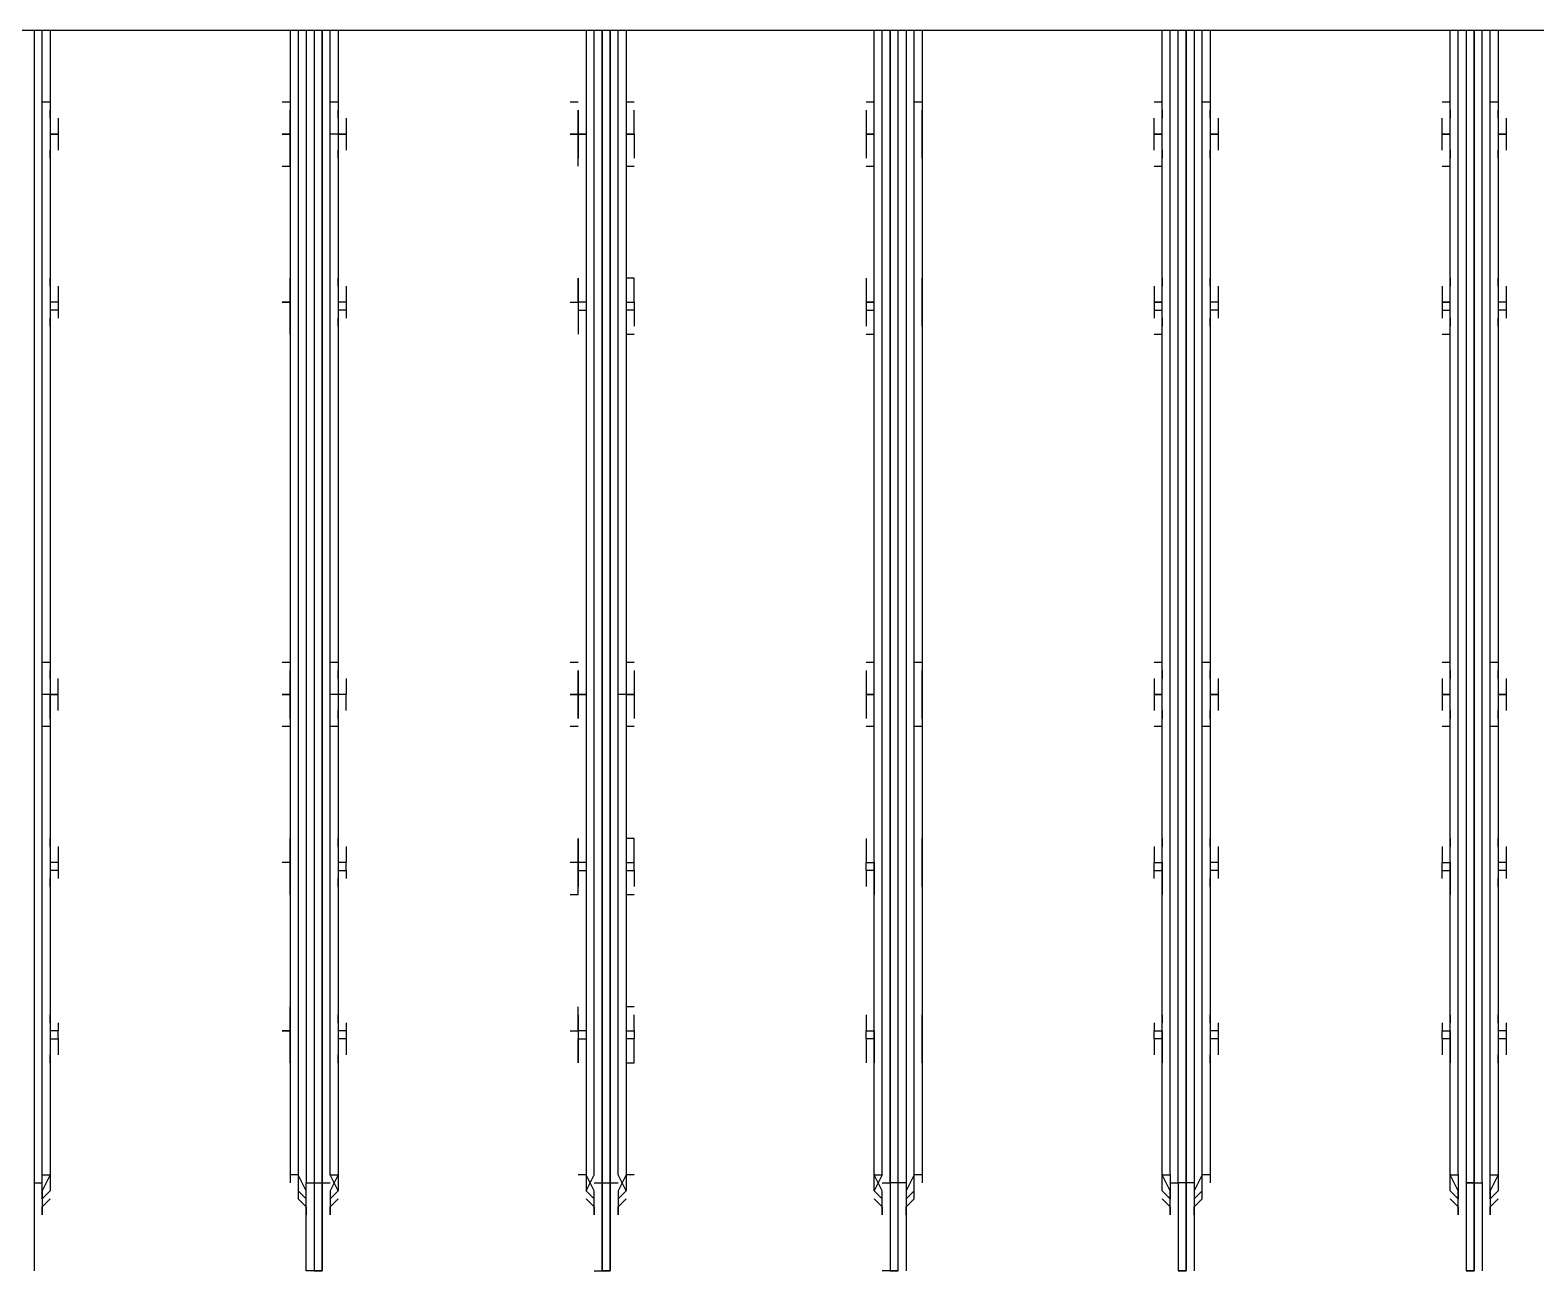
# Model space of a CAD drawing. Header units: metres. Extents: x 530339 to 530792, y 2674594 to 2674869.
# Drawn here: x 530605.6873 to 530605.9477, y 2674726.3429 to 2674726.5573 of the extents above; entities that cross this region are included whole.
import ezdxf

# ---------------------------------------------------------------- set-up
doc = ezdxf.new("R2010")
doc.units = ezdxf.units.M
doc.layers.add('IDT', color=7, linetype='Continuous')

# ---------------------------------------------------------------- blocks, each defined once
blk = doc.blocks.new('IDT')
at = {"layer": 'IDT', "color": 0, "lineweight": 25}
for p, q in [((14.64494, 10.30483), (14.64494, 10.32005)), ((14.64771, 10.32005), (14.64632, 10.32005)), ((14.64632, 10.32005), (14.64632, 10.30483)), ((14.64632, 10.30483), (14.64632, 10.32005)), ((14.64632, 10.32005), (14.64771, 10.32005)), ((14.64771, 10.32005), (14.64632, 10.32005)), ((14.64771, 10.30483), (14.64771, 10.32005)), ((14.69473, 10.30483), (14.69473, 10.32005)), ((14.6975, 10.32005), (14.69612, 10.32005)), ((14.69612, 10.32005), (14.69612, 10.30483)), ((14.69612, 10.30483), (14.69612, 10.32005)), ((14.69612, 10.32005), (14.6975, 10.32005)), ((14.6975, 10.32005), (14.69612, 10.32005)), ((14.6975, 10.30483), (14.6975, 10.32005)), ((14.74453, 10.30483), (14.74453, 10.32005)), ((14.74729, 10.32005), (14.74591, 10.32005)), ((14.74591, 10.32005), (14.74591, 10.30483)), ((14.74591, 10.32005), (14.74729, 10.32005)), ((14.74729, 10.30483), (14.74729, 10.32005)), ((14.74729, 10.30483), (14.74729, 10.32005)), ((14.74729, 10.32005), (14.74868, 10.32005)), ((14.79709, 10.32005), (14.7957, 10.32005)), ((14.7957, 10.32005), (14.7957, 10.30483)), ((14.7957, 10.30483), (14.7957, 10.32005)), ((14.7957, 10.32005), (14.79709, 10.32005)), ((14.79709, 10.30483), (14.79709, 10.32005)), ((14.79847, 10.32005), (14.79709, 10.32005)), ((14.79709, 10.32005), (14.79709, 10.30483)), ((14.84688, 10.32005), (14.8455, 10.32005)), ((14.8455, 10.32005), (14.8455, 10.30483)), ((14.8455, 10.30483), (14.8455, 10.32005)), ((14.8455, 10.32005), (14.84688, 10.32005)), ((14.84688, 10.30483), (14.84688, 10.32005)), ((14.84688, 10.32005), (14.84826, 10.32005)), ((14.84826, 10.32005), (14.84826, 10.30483)), ((14.89529, 10.30483), (14.89529, 10.32005)), ((14.64356, 10.30622), (14.64356, 10.31037)), ((14.64356, 10.31037), (14.64356, 10.30898)), ((14.64909, 10.30898), (14.64909, 10.31037)), ((14.64909, 10.31037), (14.64909, 10.30622)), ((14.69473, 10.30622), (14.69473, 10.31037)), ((14.69473, 10.31037), (14.69473, 10.30898)), ((14.69888, 10.30898), (14.69888, 10.31037)), ((14.69888, 10.31037), (14.69888, 10.30622)), ((14.74453, 10.30622), (14.74453, 10.31037)), ((14.74453, 10.31037), (14.74453, 10.30898)), ((14.74868, 10.30898), (14.74868, 10.31037)), ((14.74868, 10.31037), (14.74868, 10.30622)), ((14.79432, 10.30622), (14.79432, 10.31037)), ((14.79432, 10.31037), (14.79432, 10.30898)), ((14.79847, 10.30898), (14.79847, 10.31037)), ((14.79847, 10.31037), (14.79847, 10.30622)), ((14.84411, 10.30622), (14.84411, 10.31037)), ((14.84411, 10.31037), (14.84411, 10.30898)), ((14.84826, 10.30898), (14.84826, 10.31037)), ((14.84826, 10.31037), (14.84826, 10.30622)), ((14.89391, 10.30622), (14.89391, 10.31037)), ((14.89391, 10.31037), (14.89391, 10.30898)), ((14.64356, 10.30898), (14.64217, 10.3076)), ((14.64217, 10.30622), (14.64356, 10.3076)), ((14.64356, 10.3076), (14.64356, 10.30345)), ((14.65047, 10.3076), (14.64909, 10.30898)), ((14.64909, 10.30345), (14.64909, 10.3076)), ((14.64909, 10.3076), (14.65047, 10.30622)), ((14.69473, 10.30898), (14.69335, 10.3076)), ((14.69335, 10.3076), (14.69335, 10.30345)), ((14.69473, 10.3076), (14.69335, 10.30622)), ((14.70027, 10.3076), (14.69888, 10.30898)), ((14.69888, 10.30345), (14.69888, 10.3076)), ((14.69888, 10.3076), (14.70027, 10.30622)), ((14.74453, 10.30898), (14.74314, 10.3076)), ((14.74314, 10.3076), (14.74314, 10.30345)), ((14.74453, 10.3076), (14.74314, 10.30622)), ((14.75006, 10.3076), (14.74868, 10.30898)), ((14.75006, 10.30622), (14.74868, 10.3076)), ((14.74868, 10.3076), (14.75006, 10.30622)), ((14.79432, 10.30898), (14.79294, 10.3076)), ((14.79294, 10.30622), (14.79432, 10.3076)), ((14.79432, 10.3076), (14.79294, 10.30622)), ((14.79985, 10.3076), (14.79847, 10.30898)), ((14.79985, 10.30622), (14.79847, 10.3076)), ((14.79847, 10.3076), (14.79985, 10.30622)), ((14.84411, 10.30898), (14.84273, 10.3076)), ((14.84273, 10.30622), (14.84411, 10.3076)), ((14.84411, 10.3076), (14.84273, 10.30622)), ((14.84965, 10.3076), (14.84826, 10.30898)), ((14.84965, 10.30622), (14.84826, 10.3076)), ((14.84965, 10.30345), (14.84965, 10.3076)), ((14.89391, 10.30898), (14.89252, 10.3076)), ((14.89252, 10.30622), (14.89391, 10.3076)), ((14.89391, 10.3076), (14.89391, 10.30345)), ((14.64217, 10.30483), (14.64217, 10.30622)), ((14.64217, 10.30345), (14.64356, 10.30622)), ((14.64217, 10.30207), (14.64217, 10.30483)), ((14.64632, 10.30483), (14.64494, 10.30483)), ((14.64494, 10.30483), (14.64494, 10.10566)), ((14.64771, 10.30483), (14.64632, 10.30483)), ((14.64632, 10.30483), (14.64771, 10.30483)), ((14.64632, 10.30483), (14.64632, 10.10566)), ((14.64632, 10.10566), (14.64632, 10.30483)), ((14.64771, 10.10566), (14.64771, 10.30483)), ((14.64909, 10.30622), (14.65047, 10.30345)), ((14.65047, 10.30622), (14.65047, 10.30483)), ((14.65047, 10.30483), (14.65047, 10.30207)), ((14.69197, 10.30207), (14.69197, 10.30483)), ((14.69335, 10.30345), (14.69473, 10.30622)), ((14.69335, 10.30622), (14.69335, 10.30483)), ((14.69473, 10.10566), (14.69473, 10.30483)), ((14.69473, 10.30483), (14.69612, 10.30483)), ((14.69612, 10.30483), (14.6975, 10.30483)), ((14.69612, 10.30483), (14.69612, 10.10566)), ((14.69612, 10.10566), (14.69612, 10.30483)), ((14.69888, 10.30483), (14.6975, 10.30483)), ((14.6975, 10.30483), (14.6975, 10.10566)), ((14.69888, 10.30622), (14.70027, 10.30345)), ((14.70027, 10.30622), (14.70027, 10.30483)), ((14.70027, 10.30483), (14.70027, 10.30207)), ((14.74176, 10.30207), (14.74176, 10.30483)), ((14.74314, 10.30345), (14.74453, 10.30622)), ((14.74314, 10.30622), (14.74314, 10.30483)), ((14.74453, 10.10566), (14.74453, 10.30483)), ((14.74453, 10.30483), (14.74591, 10.30483)), ((14.74591, 10.30483), (14.74591, 10.10566)), ((14.74591, 10.30483), (14.74729, 10.30483)), ((14.74868, 10.30483), (14.74729, 10.30483)), ((14.74729, 10.30483), (14.74729, 10.10566)), ((14.74729, 10.10566), (14.74729, 10.30483)), ((14.74868, 10.30622), (14.75006, 10.30345)), ((14.74868, 10.30345), (14.75006, 10.30622)), ((14.75006, 10.30622), (14.75006, 10.30483)), ((14.75006, 10.30483), (14.75006, 10.30207)), ((14.79294, 10.30345), (14.79432, 10.30622)), ((14.79294, 10.30483), (14.79294, 10.30622)), ((14.79294, 10.30622), (14.79432, 10.30345)), ((14.79294, 10.30207), (14.79294, 10.30483)), ((14.7957, 10.30483), (14.79432, 10.30483)), ((14.7957, 10.30483), (14.7957, 10.10566)), ((14.7957, 10.10566), (14.7957, 10.30483)), ((14.79709, 10.30483), (14.7957, 10.30483)), ((14.79709, 10.30483), (14.79709, 10.10566)), ((14.79709, 10.10566), (14.79709, 10.30483)), ((14.79847, 10.30483), (14.79709, 10.30483)), ((14.79847, 10.30622), (14.79985, 10.30345)), ((14.79985, 10.30622), (14.79847, 10.30345)), ((14.79985, 10.30483), (14.79985, 10.30622)), ((14.79985, 10.30207), (14.79985, 10.30483)), ((14.84273, 10.30483), (14.84273, 10.30622)), ((14.84273, 10.30622), (14.84411, 10.30345)), ((14.84273, 10.30345), (14.84411, 10.30622)), ((14.84273, 10.30207), (14.84273, 10.30483)), ((14.8455, 10.30483), (14.84411, 10.30483)), ((14.84688, 10.30483), (14.8455, 10.30483)), ((14.8455, 10.30483), (14.8455, 10.10566)), ((14.8455, 10.10566), (14.8455, 10.30483)), ((14.84826, 10.30483), (14.84688, 10.30483)), ((14.84688, 10.10566), (14.84688, 10.30483)), ((14.84826, 10.30622), (14.84965, 10.30345)), ((14.84826, 10.10566), (14.84826, 10.30483)), ((14.84965, 10.30483), (14.84965, 10.30622)), ((14.85103, 10.30207), (14.85103, 10.30483)), ((14.89252, 10.30483), (14.89252, 10.30622)), ((14.89252, 10.30345), (14.89391, 10.30622)), ((14.89252, 10.30207), (14.89252, 10.30483)), ((14.89529, 10.30483), (14.89391, 10.30483)), ((14.89529, 10.10566), (14.89529, 10.30483)), ((14.64356, 10.30345), (14.64217, 10.30345)), ((14.64217, 10.10566), (14.64217, 10.30207)), ((14.64356, 10.30345), (14.64356, 10.10566)), ((14.65047, 10.30345), (14.64909, 10.30345)), ((14.64909, 10.30345), (14.64909, 10.10566)), ((14.65047, 10.30207), (14.65047, 10.10566)), ((14.69197, 10.30345), (14.69335, 10.30345)), ((14.69197, 10.10566), (14.69197, 10.30207)), ((14.69335, 10.30345), (14.69335, 10.10566)), ((14.70027, 10.30345), (14.69888, 10.30345)), ((14.69888, 10.30345), (14.69888, 10.10566)), ((14.70027, 10.30207), (14.70027, 10.10566)), ((14.74176, 10.30345), (14.74314, 10.30345)), ((14.74176, 10.10566), (14.74176, 10.30207)), ((14.74314, 10.30345), (14.74314, 10.10566)), ((14.75006, 10.30345), (14.74868, 10.30345)), ((14.74868, 10.30345), (14.74868, 10.10566)), ((14.75006, 10.30207), (14.75006, 10.10566)), ((14.79155, 10.30345), (14.79294, 10.30345)), ((14.79294, 10.10566), (14.79294, 10.30207)), ((14.79432, 10.30345), (14.79432, 10.10566)), ((14.79847, 10.30345), (14.79847, 10.10566)), ((14.79985, 10.30345), (14.80124, 10.30345)), ((14.79985, 10.10566), (14.79985, 10.30207)), ((14.84411, 10.30345), (14.84273, 10.30345)), ((14.84273, 10.10566), (14.84273, 10.30207)), ((14.84411, 10.30345), (14.84411, 10.10566)), ((14.84965, 10.10566), (14.84965, 10.30345)), ((14.84965, 10.30345), (14.85103, 10.30345)), ((14.85103, 10.10566), (14.85103, 10.30207)), ((14.89391, 10.30345), (14.89252, 10.30345)), ((14.89252, 10.10566), (14.89252, 10.30207)), ((14.89391, 10.30345), (14.89391, 10.10566)), ((14.64217, 10.27994), (14.64217, 10.28409)), ((14.64217, 10.28409), (14.64217, 10.2827)), ((14.65047, 10.27855), (14.65047, 10.28409)), ((14.65047, 10.28409), (14.65047, 10.2827)), ((14.69197, 10.27994), (14.69197, 10.28409)), ((14.69197, 10.28409), (14.69197, 10.2827)), ((14.70027, 10.27855), (14.70027, 10.28409)), ((14.70027, 10.28409), (14.70027, 10.2827)), ((14.74176, 10.27994), (14.74176, 10.28409)), ((14.74176, 10.28409), (14.74176, 10.2827)), ((14.75006, 10.27855), (14.75006, 10.28409)), ((14.75144, 10.2827), (14.75144, 10.28409)), ((14.79294, 10.28409), (14.79155, 10.28409)), ((14.79155, 10.28409), (14.79155, 10.2827)), ((14.79294, 10.27994), (14.79294, 10.28409)), ((14.80124, 10.27994), (14.80124, 10.28409)), ((14.80124, 10.28409), (14.80124, 10.2827)), ((14.84273, 10.27994), (14.84273, 10.28409)), ((14.84273, 10.28409), (14.84273, 10.2827)), ((14.85103, 10.27994), (14.85103, 10.28409)), ((14.85103, 10.28409), (14.85103, 10.2827)), ((14.89252, 10.27855), (14.89252, 10.28409)), ((14.89252, 10.28409), (14.89252, 10.2827)), ((14.64079, 10.27994), (14.64079, 10.2827)), ((14.65186, 10.27994), (14.65186, 10.2827)), ((14.69058, 10.27994), (14.69058, 10.2827)), ((14.70165, 10.27994), (14.70165, 10.2827)), ((14.74176, 10.2827), (14.74176, 10.27994)), ((14.75144, 10.27994), (14.75144, 10.2827)), ((14.79155, 10.2827), (14.79155, 10.27994)), ((14.80124, 10.2827), (14.80124, 10.27994)), ((14.84135, 10.27994), (14.84135, 10.2827)), ((14.85103, 10.2827), (14.85103, 10.27994)), ((14.89114, 10.27994), (14.89114, 10.2827)), ((14.64079, 10.27855), (14.64079, 10.27994)), ((14.64079, 10.27994), (14.64217, 10.27994)), ((14.64217, 10.2744), (14.64217, 10.27994)), ((14.65047, 10.27994), (14.65186, 10.27994)), ((14.65186, 10.27994), (14.65186, 10.27855)), ((14.69058, 10.27855), (14.69058, 10.27994)), ((14.69058, 10.27994), (14.69197, 10.27994)), ((14.69197, 10.2744), (14.69197, 10.27994)), ((14.70027, 10.27994), (14.70165, 10.27994)), ((14.70165, 10.27994), (14.70165, 10.27855)), ((14.74176, 10.2744), (14.74176, 10.27994)), ((14.74176, 10.27994), (14.74176, 10.27717)), ((14.75006, 10.27994), (14.75144, 10.27994)), ((14.75144, 10.27994), (14.75144, 10.27855)), ((14.79155, 10.27855), (14.79155, 10.27994)), ((14.79155, 10.27994), (14.79294, 10.27994)), ((14.79294, 10.27855), (14.79294, 10.27994)), ((14.80124, 10.27994), (14.79985, 10.27994)), ((14.80124, 10.27855), (14.80124, 10.27994)), ((14.80124, 10.27855), (14.80124, 10.27994)), ((14.84135, 10.27855), (14.84135, 10.27994)), ((14.84135, 10.27994), (14.84273, 10.27994)), ((14.84273, 10.27855), (14.84273, 10.27994)), ((14.85103, 10.27855), (14.85103, 10.27994)), ((14.85103, 10.27994), (14.85103, 10.27855)), ((14.89252, 10.27994), (14.89114, 10.27994)), ((14.89114, 10.27994), (14.89114, 10.27855)), ((14.64079, 10.27717), (14.64079, 10.27855)), ((14.64079, 10.27855), (14.64217, 10.27855)), ((14.64217, 10.27717), (14.64217, 10.27579)), ((14.65186, 10.27855), (14.65047, 10.27855)), ((14.65047, 10.27855), (14.65047, 10.2744)), ((14.65186, 10.27855), (14.65047, 10.27855)), ((14.65047, 10.27579), (14.65047, 10.27717)), ((14.65186, 10.27717), (14.65186, 10.27855)), ((14.69058, 10.27717), (14.69058, 10.27855)), ((14.69058, 10.27855), (14.69197, 10.27855)), ((14.69197, 10.27717), (14.69197, 10.27579)), ((14.70165, 10.27855), (14.70027, 10.27855)), ((14.70027, 10.27855), (14.70027, 10.2744)), ((14.70165, 10.27855), (14.70027, 10.27855)), ((14.70027, 10.27579), (14.70027, 10.27717)), ((14.70165, 10.27717), (14.70165, 10.27855)), ((14.74176, 10.27717), (14.74176, 10.27579)), ((14.75144, 10.27855), (14.75006, 10.27855)), ((14.75006, 10.27855), (14.75006, 10.2744)), ((14.75144, 10.27855), (14.75006, 10.27855)), ((14.75144, 10.27717), (14.75144, 10.27855)), ((14.75144, 10.27579), (14.75144, 10.27717)), ((14.79294, 10.27855), (14.79155, 10.27855)), ((14.79155, 10.27855), (14.79155, 10.27717)), ((14.79155, 10.27717), (14.79155, 10.27579)), ((14.79294, 10.2744), (14.79294, 10.27855)), ((14.79985, 10.27855), (14.80124, 10.27855)), ((14.80124, 10.27855), (14.80124, 10.2744)), ((14.80124, 10.27717), (14.80124, 10.27855)), ((14.80262, 10.27855), (14.80124, 10.27855)), ((14.80124, 10.27579), (14.80124, 10.27717)), ((14.84135, 10.27717), (14.84135, 10.27855)), ((14.84135, 10.27855), (14.84273, 10.27855)), ((14.84273, 10.2744), (14.84273, 10.27855)), ((14.84273, 10.27717), (14.84273, 10.27579)), ((14.85103, 10.27717), (14.85103, 10.27855)), ((14.85103, 10.27855), (14.85241, 10.27855)), ((14.85241, 10.27855), (14.85103, 10.27855)), ((14.85103, 10.27855), (14.85103, 10.2744)), ((14.85103, 10.27579), (14.85103, 10.27717)), ((14.89114, 10.27717), (14.89114, 10.27855)), ((14.89114, 10.27855), (14.89252, 10.27855)), ((14.89252, 10.2744), (14.89252, 10.27855)), ((14.89252, 10.27717), (14.89252, 10.27579)), ((14.79155, 10.2744), (14.79294, 10.2744)), ((14.64217, 10.24951), (14.64217, 10.25504)), ((14.64217, 10.25366), (14.64217, 10.25227)), ((14.65047, 10.25089), (14.65047, 10.25504)), ((14.65047, 10.25227), (14.65047, 10.25366)), ((14.69197, 10.24951), (14.69197, 10.25504)), ((14.69197, 10.25366), (14.69197, 10.25227)), ((14.70027, 10.25089), (14.70027, 10.25504)), ((14.70027, 10.25227), (14.70027, 10.25366)), ((14.74176, 10.24951), (14.74176, 10.25504)), ((14.74176, 10.25366), (14.74176, 10.25227)), ((14.75006, 10.25089), (14.75006, 10.25504)), ((14.75144, 10.25227), (14.75144, 10.25366)), ((14.79294, 10.25504), (14.79155, 10.25504)), ((14.79155, 10.25227), (14.79155, 10.25366)), ((14.79294, 10.25089), (14.79294, 10.25504)), ((14.80262, 10.25504), (14.80124, 10.25504)), ((14.80124, 10.25504), (14.80124, 10.25089)), ((14.80124, 10.25227), (14.80124, 10.25366)), ((14.84273, 10.25089), (14.84273, 10.25504)), ((14.84273, 10.25366), (14.84273, 10.25227)), ((14.85103, 10.25504), (14.85103, 10.25089)), ((14.85103, 10.25227), (14.85103, 10.25366)), ((14.89252, 10.25089), (14.89252, 10.25504)), ((14.89252, 10.25366), (14.89252, 10.25227)), ((14.64079, 10.25089), (14.64079, 10.25227)), ((14.64079, 10.24951), (14.64079, 10.25089)), ((14.64079, 10.25089), (14.64217, 10.25089)), ((14.65047, 10.24951), (14.65047, 10.25089)), ((14.65186, 10.25089), (14.65047, 10.25089)), ((14.65186, 10.25227), (14.65186, 10.25089)), ((14.65186, 10.25089), (14.65186, 10.24951)), ((14.69058, 10.25089), (14.69058, 10.25227)), ((14.69058, 10.24951), (14.69058, 10.25089)), ((14.69058, 10.25089), (14.69197, 10.25089)), ((14.70027, 10.24951), (14.70027, 10.25089)), ((14.70165, 10.25089), (14.70027, 10.25089)), ((14.70165, 10.25227), (14.70165, 10.25089)), ((14.70165, 10.25089), (14.70165, 10.24951)), ((14.74176, 10.25227), (14.74176, 10.24951)), ((14.75006, 10.24951), (14.75006, 10.25089)), ((14.75006, 10.25089), (14.75144, 10.25089)), ((14.75144, 10.25089), (14.75144, 10.25227)), ((14.75144, 10.25089), (14.75144, 10.24951)), ((14.79155, 10.25089), (14.79155, 10.25227)), ((14.79294, 10.25089), (14.79155, 10.25089)), ((14.79155, 10.25089), (14.79155, 10.24951)), ((14.79294, 10.24951), (14.79294, 10.25089)), ((14.80124, 10.25089), (14.79985, 10.25089)), ((14.80124, 10.25089), (14.80124, 10.25227)), ((14.80124, 10.24951), (14.80124, 10.25089)), ((14.80124, 10.25089), (14.80124, 10.24951)), ((14.84135, 10.25089), (14.84135, 10.25227)), ((14.84273, 10.25089), (14.84135, 10.25089)), ((14.84135, 10.25089), (14.84135, 10.24951)), ((14.84273, 10.24951), (14.84273, 10.25089)), ((14.85103, 10.25089), (14.85103, 10.25227)), ((14.85103, 10.25089), (14.85103, 10.24951)), ((14.85103, 10.24951), (14.85103, 10.25089)), ((14.89114, 10.25089), (14.89114, 10.25227)), ((14.89114, 10.24951), (14.89114, 10.25089)), ((14.89114, 10.25089), (14.89252, 10.25089)), ((14.89252, 10.24536), (14.89252, 10.25089)), ((14.64079, 10.24674), (14.64079, 10.24951)), ((14.64079, 10.24951), (14.64217, 10.24951)), ((14.64217, 10.24536), (14.64217, 10.24951)), ((14.65186, 10.24951), (14.65047, 10.24951)), ((14.65047, 10.24951), (14.65047, 10.24536)), ((14.65186, 10.24951), (14.65047, 10.24951)), ((14.65186, 10.24674), (14.65186, 10.24951)), ((14.69058, 10.24674), (14.69058, 10.24951)), ((14.69058, 10.24951), (14.69197, 10.24951)), ((14.69197, 10.24536), (14.69197, 10.24951)), ((14.70165, 10.24951), (14.70027, 10.24951)), ((14.70027, 10.24951), (14.70027, 10.24536)), ((14.70165, 10.24951), (14.70027, 10.24951)), ((14.70165, 10.24674), (14.70165, 10.24951)), ((14.74176, 10.24951), (14.74176, 10.24674)), ((14.74176, 10.24536), (14.74176, 10.24951)), ((14.75144, 10.24951), (14.75006, 10.24951)), ((14.75006, 10.24951), (14.75006, 10.24536)), ((14.75144, 10.24951), (14.75006, 10.24951)), ((14.75144, 10.24674), (14.75144, 10.24951)), ((14.79294, 10.24951), (14.79155, 10.24951)), ((14.79155, 10.24951), (14.79155, 10.24674)), ((14.79294, 10.24536), (14.79294, 10.24951)), ((14.79985, 10.24951), (14.80124, 10.24951)), ((14.80124, 10.24951), (14.80124, 10.24536)), ((14.80124, 10.24674), (14.80124, 10.24951)), ((14.80124, 10.24951), (14.80262, 10.24951)), ((14.84135, 10.24674), (14.84135, 10.24951)), ((14.84135, 10.24951), (14.84273, 10.24951)), ((14.84273, 10.24536), (14.84273, 10.24951)), ((14.85103, 10.24951), (14.85103, 10.24536)), ((14.85103, 10.24674), (14.85103, 10.24951)), ((14.85103, 10.24951), (14.85241, 10.24951)), ((14.89114, 10.24674), (14.89114, 10.24951)), ((14.89114, 10.24951), (14.89252, 10.24951)), ((14.64217, 10.24674), (14.64217, 10.24536)), ((14.65047, 10.24536), (14.65047, 10.24674)), ((14.69197, 10.24674), (14.69197, 10.24536)), ((14.70027, 10.24536), (14.70027, 10.24674)), ((14.74176, 10.24674), (14.74176, 10.24536)), ((14.75144, 10.24536), (14.75144, 10.24674)), ((14.79155, 10.24674), (14.79155, 10.24536)), ((14.79155, 10.24536), (14.79294, 10.24536)), ((14.80124, 10.24536), (14.80124, 10.24674)), ((14.84273, 10.24674), (14.84273, 10.24536)), ((14.85103, 10.24536), (14.85103, 10.24674)), ((14.89252, 10.24674), (14.89252, 10.24536)), ((14.64217, 10.22599), (14.64356, 10.22599)), ((14.64217, 10.22046), (14.64217, 10.22461)), ((14.64217, 10.22461), (14.64217, 10.22323)), ((14.65047, 10.22599), (14.65186, 10.22599)), ((14.65047, 10.22323), (14.65047, 10.22461)), ((14.65047, 10.22461), (14.65047, 10.22046)), ((14.69197, 10.22599), (14.69335, 10.22599)), ((14.69197, 10.22046), (14.69197, 10.22461)), ((14.69197, 10.22461), (14.69197, 10.22323)), ((14.70027, 10.22599), (14.70165, 10.22599)), ((14.70027, 10.22323), (14.70027, 10.22461)), ((14.70027, 10.22461), (14.70027, 10.22046)), ((14.74176, 10.22599), (14.74314, 10.22599)), ((14.74176, 10.22046), (14.74176, 10.22461)), ((14.74176, 10.22461), (14.74176, 10.22323)), ((14.75006, 10.22599), (14.75144, 10.22599)), ((14.75006, 10.22461), (14.75006, 10.22046)), ((14.75144, 10.22323), (14.75144, 10.22461)), ((14.79155, 10.22599), (14.79294, 10.22599)), ((14.79155, 10.22323), (14.79155, 10.22461)), ((14.79294, 10.22046), (14.79294, 10.22461)), ((14.80124, 10.22599), (14.80262, 10.22599)), ((14.80124, 10.22323), (14.80124, 10.22461)), ((14.80124, 10.22461), (14.80124, 10.22046)), ((14.84273, 10.22599), (14.84411, 10.22599)), ((14.84273, 10.22046), (14.84273, 10.22461)), ((14.84273, 10.22461), (14.84273, 10.22323)), ((14.85103, 10.22599), (14.85241, 10.22599)), ((14.85103, 10.22323), (14.85103, 10.22461)), ((14.85103, 10.22461), (14.85103, 10.22046)), ((14.89252, 10.22599), (14.89391, 10.22599)), ((14.89252, 10.22323), (14.89252, 10.22461)), ((14.89252, 10.22461), (14.89252, 10.22046)), ((14.64079, 10.22046), (14.64079, 10.22323)), ((14.65186, 10.22046), (14.65186, 10.22323)), ((14.69058, 10.22046), (14.69058, 10.22323)), ((14.70165, 10.22046), (14.70165, 10.22323)), ((14.74176, 10.22323), (14.74176, 10.22046)), ((14.75144, 10.22046), (14.75144, 10.22323)), ((14.79155, 10.22046), (14.79155, 10.22323)), ((14.80124, 10.22046), (14.80124, 10.22323)), ((14.84135, 10.22323), (14.84135, 10.22046)), ((14.85103, 10.22046), (14.85103, 10.22323)), ((14.89114, 10.22323), (14.89114, 10.22046)), ((14.64079, 10.21769), (14.64079, 10.22046)), ((14.64079, 10.22046), (14.64217, 10.22046)), ((14.64217, 10.22046), (14.64079, 10.22046)), ((14.64217, 10.21631), (14.64217, 10.22046)), ((14.65047, 10.22046), (14.65047, 10.21631)), ((14.65186, 10.22046), (14.65047, 10.22046)), ((14.65047, 10.22046), (14.65186, 10.22046)), ((14.65186, 10.22046), (14.65047, 10.22046)), ((14.65047, 10.22046), (14.65186, 10.22046)), ((14.65186, 10.21769), (14.65186, 10.22046)), ((14.69058, 10.21769), (14.69058, 10.22046)), ((14.69058, 10.22046), (14.69197, 10.22046)), ((14.69197, 10.22046), (14.69058, 10.22046)), ((14.69197, 10.21631), (14.69197, 10.22046)), ((14.70027, 10.22046), (14.70027, 10.21631)), ((14.70165, 10.22046), (14.70027, 10.22046)), ((14.70027, 10.22046), (14.70165, 10.22046)), ((14.70165, 10.22046), (14.70027, 10.22046)), ((14.70027, 10.22046), (14.70165, 10.22046)), ((14.70165, 10.21769), (14.70165, 10.22046)), ((14.74176, 10.22046), (14.74176, 10.21769)), ((14.74176, 10.21631), (14.74176, 10.22046)), ((14.75006, 10.22046), (14.75006, 10.21631)), ((14.75144, 10.22046), (14.75006, 10.22046)), ((14.75006, 10.22046), (14.75144, 10.22046)), ((14.75144, 10.22046), (14.75006, 10.22046)), ((14.75006, 10.22046), (14.75144, 10.22046)), ((14.75144, 10.21769), (14.75144, 10.22046)), ((14.79155, 10.21769), (14.79155, 10.22046)), ((14.79155, 10.22046), (14.79294, 10.22046)), ((14.79155, 10.22046), (14.79294, 10.22046)), ((14.79294, 10.22046), (14.79155, 10.22046)), ((14.79294, 10.21631), (14.79294, 10.22046)), ((14.79294, 10.22046), (14.79432, 10.22046)), ((14.80124, 10.22046), (14.79985, 10.22046)), ((14.79985, 10.22046), (14.80124, 10.22046)), ((14.80262, 10.22046), (14.80124, 10.22046)), ((14.80124, 10.22046), (14.80124, 10.21631)), ((14.80124, 10.21769), (14.80124, 10.22046)), ((14.80124, 10.22046), (14.80262, 10.22046)), ((14.80124, 10.22046), (14.80262, 10.22046)), ((14.84135, 10.21769), (14.84135, 10.22046)), ((14.84135, 10.22046), (14.84273, 10.22046)), ((14.84135, 10.22046), (14.84273, 10.22046)), ((14.84273, 10.21631), (14.84273, 10.22046)), ((14.84273, 10.22046), (14.84411, 10.22046)), ((14.85241, 10.22046), (14.85103, 10.22046)), ((14.85103, 10.22046), (14.85241, 10.22046)), ((14.85241, 10.22046), (14.85103, 10.22046)), ((14.85103, 10.22046), (14.85103, 10.21631)), ((14.85103, 10.21769), (14.85103, 10.22046)), ((14.89252, 10.22046), (14.89114, 10.22046)), ((14.89114, 10.22046), (14.89114, 10.21769)), ((14.89114, 10.22046), (14.89252, 10.22046)), ((14.89252, 10.21631), (14.89252, 10.22046)), ((14.89252, 10.22046), (14.89391, 10.22046)), ((14.64217, 10.21769), (14.64217, 10.21631)), ((14.65047, 10.21631), (14.65047, 10.21769)), ((14.69197, 10.21769), (14.69197, 10.21631)), ((14.70027, 10.21631), (14.70027, 10.21769)), ((14.74176, 10.21769), (14.74176, 10.21631)), ((14.75144, 10.21631), (14.75144, 10.21769)), ((14.79155, 10.21631), (14.79155, 10.21769)), ((14.80124, 10.21631), (14.80124, 10.21769)), ((14.84273, 10.21769), (14.84273, 10.21631)), ((14.85103, 10.21631), (14.85103, 10.21769)), ((14.89252, 10.21769), (14.89252, 10.21631)), ((14.64217, 10.21493), (14.64356, 10.21493)), ((14.65047, 10.21493), (14.65186, 10.21493)), ((14.69197, 10.21493), (14.69335, 10.21493)), ((14.70027, 10.21493), (14.70165, 10.21493)), ((14.74176, 10.21493), (14.74314, 10.21493)), ((14.75006, 10.21493), (14.75144, 10.21493)), ((14.79155, 10.21493), (14.79294, 10.21493)), ((14.80124, 10.21493), (14.80262, 10.21493)), ((14.84273, 10.21493), (14.84411, 10.21493)), ((14.85103, 10.21493), (14.85241, 10.21493)), ((14.89252, 10.21493), (14.89391, 10.21493)), ((14.64217, 10.15407), (14.64217, 10.15822)), ((14.64217, 10.15684), (14.64217, 10.15545)), ((14.65186, 10.15822), (14.65047, 10.15822)), ((14.65047, 10.15822), (14.65047, 10.15407)), ((14.65047, 10.15545), (14.65047, 10.15684)), ((14.69197, 10.15407), (14.69197, 10.15822)), ((14.69197, 10.15684), (14.69197, 10.15545)), ((14.70165, 10.15822), (14.70027, 10.15822)), ((14.70027, 10.15822), (14.70027, 10.15407)), ((14.70027, 10.15545), (14.70027, 10.15684)), ((14.74176, 10.15407), (14.74176, 10.15822)), ((14.74176, 10.15684), (14.74176, 10.15545)), ((14.75144, 10.15822), (14.75006, 10.15822)), ((14.75006, 10.15822), (14.75006, 10.15407)), ((14.75144, 10.15545), (14.75144, 10.15684)), ((14.79294, 10.15822), (14.79155, 10.15822)), ((14.79155, 10.15545), (14.79155, 10.15684)), ((14.79294, 10.15407), (14.79294, 10.15822)), ((14.80124, 10.15407), (14.80124, 10.15822)), ((14.80124, 10.15545), (14.80124, 10.15684)), ((14.84273, 10.15407), (14.84273, 10.15822)), ((14.84273, 10.15684), (14.84273, 10.15545)), ((14.85103, 10.15822), (14.85103, 10.15269)), ((14.85103, 10.15545), (14.85103, 10.15684)), ((14.89252, 10.15269), (14.89252, 10.15822)), ((14.89252, 10.15684), (14.89252, 10.15545)), ((14.64079, 10.15407), (14.64079, 10.15545)), ((14.64079, 10.15269), (14.64079, 10.15407)), ((14.64079, 10.15407), (14.64217, 10.15407)), ((14.64217, 10.15269), (14.64217, 10.15407)), ((14.65047, 10.15407), (14.65047, 10.15269)), ((14.65186, 10.15407), (14.65047, 10.15407)), ((14.65186, 10.15407), (14.65186, 10.15545)), ((14.65186, 10.15269), (14.65186, 10.15407)), ((14.69058, 10.15407), (14.69058, 10.15545)), ((14.69058, 10.15269), (14.69058, 10.15407)), ((14.69058, 10.15407), (14.69197, 10.15407)), ((14.69197, 10.15269), (14.69197, 10.15407)), ((14.70027, 10.15407), (14.70027, 10.15269)), ((14.70165, 10.15407), (14.70027, 10.15407)), ((14.70165, 10.15407), (14.70165, 10.15545)), ((14.70165, 10.15269), (14.70165, 10.15407)), ((14.74176, 10.15545), (14.74176, 10.15407)), ((14.74176, 10.15407), (14.74176, 10.14992)), ((14.74176, 10.15269), (14.74176, 10.15407)), ((14.75006, 10.15407), (14.75006, 10.15269)), ((14.75144, 10.15407), (14.75006, 10.15407)), ((14.75144, 10.15407), (14.75144, 10.15545)), ((14.75144, 10.15269), (14.75144, 10.15407)), ((14.79155, 10.15407), (14.79155, 10.15545)), ((14.79155, 10.15269), (14.79155, 10.15407)), ((14.79155, 10.15407), (14.79294, 10.15407)), ((14.79294, 10.15269), (14.79294, 10.15407)), ((14.80124, 10.15407), (14.79985, 10.15407)), ((14.80124, 10.15407), (14.80124, 10.15545)), ((14.80124, 10.15269), (14.80124, 10.15407)), ((14.80124, 10.15269), (14.80124, 10.15407)), ((14.84135, 10.15407), (14.84135, 10.15545)), ((14.84135, 10.15269), (14.84135, 10.15407)), ((14.84135, 10.15407), (14.84273, 10.15407)), ((14.84273, 10.15269), (14.84273, 10.15407)), ((14.85103, 10.15407), (14.85103, 10.15545)), ((14.85103, 10.15269), (14.85103, 10.15407)), ((14.89114, 10.15407), (14.89114, 10.15545)), ((14.89114, 10.15269), (14.89114, 10.15407)), ((14.89114, 10.15407), (14.89252, 10.15407)), ((14.64079, 10.14992), (14.64079, 10.15269)), ((14.64079, 10.15269), (14.64217, 10.15269)), ((14.64217, 10.14854), (14.64217, 10.15269)), ((14.65186, 10.15269), (14.65047, 10.15269)), ((14.65047, 10.15269), (14.65047, 10.14854)), ((14.65047, 10.15269), (14.65186, 10.15269)), ((14.65186, 10.14992), (14.65186, 10.15269)), ((14.69058, 10.14992), (14.69058, 10.15269)), ((14.69058, 10.15269), (14.69197, 10.15269)), ((14.69197, 10.14854), (14.69197, 10.15269)), ((14.70165, 10.15269), (14.70027, 10.15269)), ((14.70027, 10.15269), (14.70027, 10.14854)), ((14.70027, 10.15269), (14.70165, 10.15269)), ((14.70165, 10.14992), (14.70165, 10.15269)), ((14.74176, 10.14854), (14.74176, 10.15269)), ((14.75144, 10.15269), (14.75006, 10.15269)), ((14.75006, 10.15269), (14.75006, 10.14854)), ((14.75006, 10.15269), (14.75144, 10.15269)), ((14.75144, 10.14992), (14.75144, 10.15269)), ((14.79294, 10.15269), (14.79155, 10.15269)), ((14.79155, 10.15269), (14.79155, 10.14992)), ((14.79294, 10.14854), (14.79294, 10.15269)), ((14.79985, 10.15269), (14.80124, 10.15269)), ((14.80124, 10.15269), (14.80124, 10.14854)), ((14.80124, 10.14992), (14.80124, 10.15269)), ((14.80262, 10.15269), (14.80124, 10.15269)), ((14.84135, 10.14992), (14.84135, 10.15269)), ((14.84135, 10.15269), (14.84273, 10.15269)), ((14.84273, 10.14854), (14.84273, 10.15269)), ((14.85103, 10.14992), (14.85103, 10.15269)), ((14.85103, 10.15269), (14.85241, 10.15269)), ((14.85241, 10.15269), (14.85103, 10.15269)), ((14.85103, 10.15269), (14.85103, 10.14854)), ((14.89114, 10.14992), (14.89114, 10.15269)), ((14.89114, 10.15269), (14.89252, 10.15269)), ((14.89252, 10.14854), (14.89252, 10.15269)), ((14.64217, 10.14992), (14.64217, 10.14854)), ((14.65047, 10.14854), (14.65047, 10.14992)), ((14.69197, 10.14992), (14.69197, 10.14854)), ((14.70027, 10.14854), (14.70027, 10.14992)), ((14.74176, 10.14992), (14.74176, 10.14854)), ((14.75144, 10.14854), (14.75144, 10.14992)), ((14.79155, 10.14992), (14.79155, 10.14854)), ((14.79155, 10.14854), (14.79294, 10.14854)), ((14.80124, 10.14854), (14.80124, 10.14992)), ((14.84273, 10.14992), (14.84273, 10.14854)), ((14.85103, 10.14854), (14.85103, 10.14992)), ((14.89252, 10.14992), (14.89252, 10.14854)), ((14.64217, 10.12364), (14.64217, 10.12917)), ((14.64217, 10.12779), (14.64217, 10.12641)), ((14.65186, 10.12917), (14.65047, 10.12917)), ((14.65047, 10.12917), (14.65047, 10.12364)), ((14.65047, 10.12641), (14.65047, 10.12779)), ((14.69197, 10.12364), (14.69197, 10.12917)), ((14.69197, 10.12779), (14.69197, 10.12641)), ((14.70165, 10.12917), (14.70027, 10.12917)), ((14.70027, 10.12917), (14.70027, 10.12364)), ((14.70027, 10.12641), (14.70027, 10.12779)), ((14.74176, 10.12364), (14.74176, 10.12917)), ((14.74176, 10.12779), (14.74176, 10.12641)), ((14.75144, 10.12917), (14.75006, 10.12917)), ((14.75006, 10.12917), (14.75006, 10.12364)), ((14.75144, 10.12641), (14.75144, 10.12779)), ((14.79294, 10.12917), (14.79155, 10.12917)), ((14.79155, 10.12641), (14.79155, 10.12779)), ((14.79294, 10.12364), (14.79294, 10.12917)), ((14.80124, 10.12917), (14.80124, 10.12364)), ((14.80124, 10.12641), (14.80124, 10.12779)), ((14.84273, 10.12364), (14.84273, 10.12917)), ((14.84273, 10.12779), (14.84273, 10.12641)), ((14.85241, 10.12917), (14.85103, 10.12917)), ((14.85103, 10.12917), (14.85103, 10.12364)), ((14.85103, 10.12641), (14.85103, 10.12779)), ((14.89252, 10.12364), (14.89252, 10.12917)), ((14.89252, 10.12779), (14.89252, 10.12641)), ((14.64079, 10.12364), (14.64079, 10.12641)), ((14.65186, 10.12641), (14.65186, 10.12364)), ((14.69058, 10.12364), (14.69058, 10.12641)), ((14.70165, 10.12641), (14.70165, 10.12364)), ((14.74176, 10.12641), (14.74176, 10.12364)), ((14.75144, 10.12364), (14.75144, 10.12641)), ((14.79155, 10.12364), (14.79155, 10.12641)), ((14.80124, 10.12364), (14.80124, 10.12641)), ((14.84135, 10.12364), (14.84135, 10.12641)), ((14.85103, 10.12364), (14.85103, 10.12641)), ((14.89114, 10.12364), (14.89114, 10.12641)), ((14.64079, 10.12087), (14.64079, 10.12364)), ((14.64079, 10.12364), (14.64217, 10.12364)), ((14.64217, 10.12364), (14.64079, 10.12364)), ((14.64217, 10.11949), (14.64217, 10.12364)), ((14.65186, 10.12364), (14.65047, 10.12364)), ((14.65047, 10.12364), (14.65186, 10.12364)), ((14.65186, 10.12364), (14.65047, 10.12364)), ((14.65047, 10.12364), (14.65047, 10.11949)), ((14.65047, 10.12364), (14.65186, 10.12364)), ((14.65186, 10.12364), (14.65186, 10.12087)), ((14.69058, 10.12087), (14.69058, 10.12364)), ((14.69058, 10.12364), (14.69197, 10.12364)), ((14.69197, 10.12364), (14.69058, 10.12364)), ((14.69197, 10.11949), (14.69197, 10.12364)), ((14.70165, 10.12364), (14.70027, 10.12364)), ((14.70027, 10.12364), (14.70165, 10.12364)), ((14.70165, 10.12364), (14.70027, 10.12364)), ((14.70027, 10.12364), (14.70027, 10.11949)), ((14.70027, 10.12364), (14.70165, 10.12364)), ((14.70165, 10.12364), (14.70165, 10.12087)), ((14.74176, 10.12364), (14.74176, 10.12087)), ((14.74176, 10.11949), (14.74176, 10.12364)), ((14.75006, 10.12364), (14.75144, 10.12364)), ((14.75144, 10.12364), (14.75006, 10.12364)), ((14.75006, 10.12364), (14.75144, 10.12364)), ((14.75144, 10.12364), (14.75006, 10.12364)), ((14.75006, 10.12364), (14.75006, 10.11949)), ((14.75144, 10.12087), (14.75144, 10.12364)), ((14.79294, 10.12364), (14.79155, 10.12364)), ((14.79155, 10.12364), (14.79294, 10.12364)), ((14.79294, 10.12364), (14.79155, 10.12364)), ((14.79155, 10.12364), (14.79155, 10.12087)), ((14.79294, 10.11949), (14.79294, 10.12364)), ((14.80124, 10.12364), (14.79985, 10.12364)), ((14.79985, 10.12364), (14.80124, 10.12364)), ((14.80124, 10.12364), (14.80262, 10.12364)), ((14.80262, 10.12364), (14.80124, 10.12364)), ((14.80124, 10.12364), (14.80124, 10.12087)), ((14.80124, 10.11949), (14.80124, 10.12364)), ((14.84135, 10.12087), (14.84135, 10.12364)), ((14.84135, 10.12364), (14.84273, 10.12364)), ((14.84135, 10.12364), (14.84273, 10.12364)), ((14.84273, 10.12364), (14.84135, 10.12364)), ((14.84273, 10.11949), (14.84273, 10.12364)), ((14.84273, 10.12364), (14.84411, 10.12364)), ((14.85103, 10.12087), (14.85103, 10.12364)), ((14.85103, 10.12364), (14.85241, 10.12364)), ((14.85241, 10.12364), (14.85103, 10.12364)), ((14.85103, 10.12364), (14.85103, 10.11949)), ((14.85103, 10.12364), (14.85241, 10.12364)), ((14.89114, 10.12087), (14.89114, 10.12364)), ((14.89114, 10.12364), (14.89252, 10.12364)), ((14.89252, 10.12364), (14.89114, 10.12364)), ((14.89252, 10.11949), (14.89252, 10.12364)), ((14.64217, 10.12087), (14.64217, 10.11949)), ((14.65047, 10.11949), (14.65047, 10.12087)), ((14.69197, 10.12087), (14.69197, 10.11949)), ((14.70027, 10.11949), (14.70027, 10.12087)), ((14.74176, 10.12087), (14.74176, 10.11949)), ((14.75144, 10.11949), (14.75144, 10.12087)), ((14.79155, 10.12087), (14.79155, 10.11949)), ((14.80124, 10.12087), (14.80124, 10.11949)), ((14.84273, 10.12087), (14.84273, 10.11949)), ((14.85103, 10.11949), (14.85103, 10.12087)), ((14.89252, 10.12087), (14.89252, 10.11949)), ((14.64217, 10.11811), (14.64356, 10.11811)), ((14.65047, 10.11811), (14.65186, 10.11811)), ((14.69197, 10.11811), (14.69335, 10.11811)), ((14.70027, 10.11811), (14.70165, 10.11811)), ((14.74176, 10.11811), (14.74314, 10.11811)), ((14.75006, 10.11811), (14.75144, 10.11811)), ((14.79155, 10.11811), (14.79294, 10.11811)), ((14.80124, 10.11811), (14.80262, 10.11811)), ((14.84273, 10.11811), (14.84411, 10.11811)), ((14.85103, 10.11811), (14.85241, 10.11811)), ((14.89252, 10.11811), (14.89391, 10.11811)), ((15.02116, 10.10566), (14.44023, 10.10566))]:
    blk.add_line(p, q, dxfattribs=at)

msp = doc.modelspace()

# ---------------------------------------------------------------- block references
at = {"layer": 'IDT', "color": 8, "rotation": 180}
msp.add_blockref('IDT', (530620.58328, 2674736.66297), dxfattribs=at)

doc.saveas('drawing.dxf')
